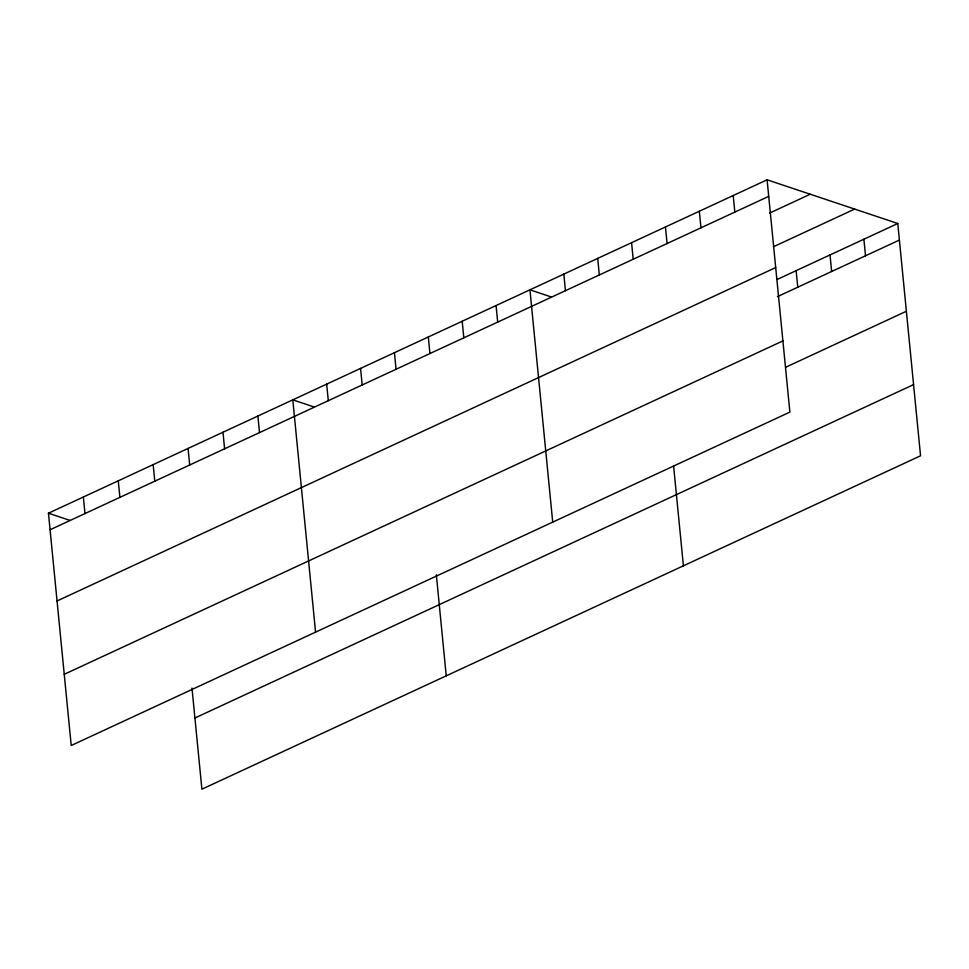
<?xml version="1.0" encoding="UTF-8"?>
<svg xmlns="http://www.w3.org/2000/svg" width="969" height="969" viewBox="0 0 969 969"><rect width="100%" height="100%" fill="white"/><g stroke="black" fill="none" stroke-linecap="round" stroke-linejoin="round"><path stroke-width="1.45" d="M767.097 179.81L789.88 412.104L71.221 745.5L48.45 513.207L767.097 179.81L897.779 223.5L920.55 455.793L201.903 789.19L191.983 688.063M50.073 529.764L768.72 196.38M769.568 213.095L810.229 194.224M773.347 246.804L854.646 209.086M57.05 600.962L775.709 267.565M777.162 279.46L897.779 223.5M777.429 296.647L899.402 240.07M64.245 674.303L782.904 340.906M785.762 367.215L906.378 311.255M194.914 718.005L913.573 384.608M551.506 297.035L529.946 289.828L552.718 522.121M314.356 407.065L292.795 399.846L315.567 632.139M48.45 513.207L70.01 520.414M863.9 239.222L865.523 255.78M830.021 254.944L831.644 271.502M796.13 270.654L797.766 287.224M733.218 195.532L734.841 212.09M699.339 211.242L700.962 227.812M665.461 226.964L667.084 243.522M673.625 466.186L683.399 565.811M631.582 242.674L633.205 259.244M597.703 258.396L599.327 274.966M563.825 274.118L565.448 290.676M496.067 305.55L497.691 322.108M462.189 321.26L463.812 337.83M428.31 336.982L429.933 353.552M436.329 574.714L446.237 675.829M394.431 352.704L396.055 369.262M360.553 368.414L362.176 384.984M326.674 384.136L328.297 400.694M257.887 416.04L259.51 432.61M222.979 432.235L224.602 448.804M188.071 448.429L189.694 464.999M153.163 464.623L154.798 481.193M118.266 480.818L119.89 497.388M83.358 497.012L84.981 513.582"/></g></svg>
